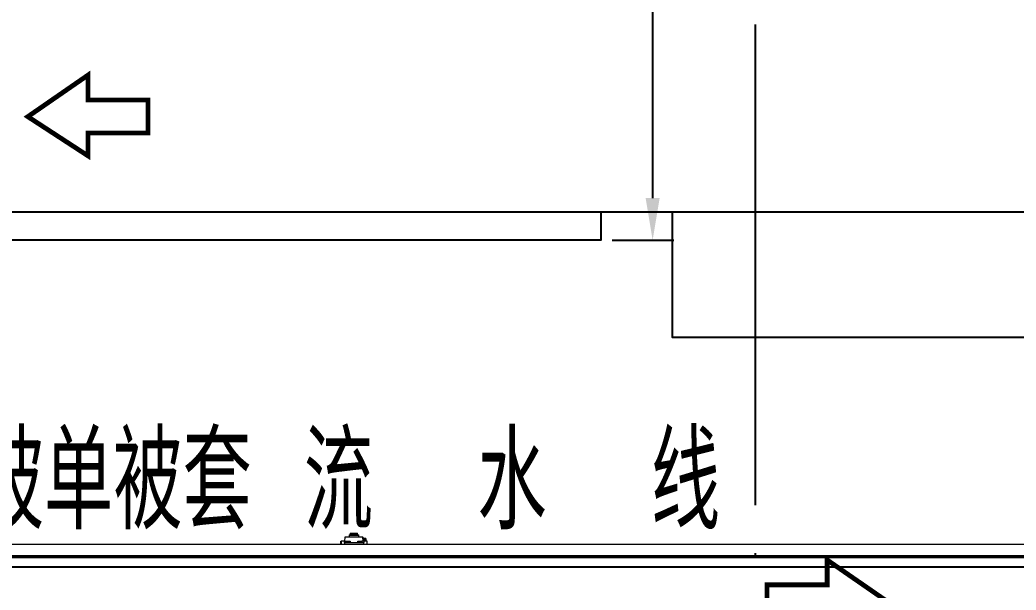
# Model space of a CAD drawing. Extents: x -2187 to 96136, y -11110 to 52208.
# Drawn here: x 42067 to 46212, y 21249 to 23622 of the extents above; entities that cross this region are included whole.
import ezdxf

# ---------------------------------------------------------------- set-up
doc = ezdxf.new("R2010")
doc.units = 0
doc.header["$LTSCALE"] = 1000
doc.header["$MEASUREMENT"] = 0
doc.linetypes.add('DOTE', pattern=[2.42, 2, -0.2, 0.02, -0.2])
for name, color, linetype in [('DIM_SYMB', 3, 'Continuous'), ('DOTE', 14, 'DOTE'), ('设备型号', 7, 'Continuous')]:
    doc.layers.add(name, color=color, linetype=linetype)
doc.styles.get("Standard").update_dxf_attribs({"font": 'gbenor.shx', "bigfont": 'gbcbig.shx'})
doc.dimstyles.new('ISO-25', dxfattribs={"dimscale": 70, "dimtxt": 2.5, "dimasz": 2.5, "dimexe": 1.25, "dimexo": 0.625, "dimtad": 1, "dimtxsty": 'Standard', "dimcen": 2.5, "dimadec": 0, "dimazin": 0, "dimtfac": 1, "dimtmove": 0, "dimatfit": 3, "dimfxl": 0, "dimarcsym": 0})

# ---------------------------------------------------------------- blocks, each defined once
blk = doc.blocks.new('*D136')
at = {"color": 0, "lineweight": -2}
for p, q in [((44212.9, 35905.8), (44787, 35905.8)), ((44699.5, 35730.8), (44699.5, 22880.8)), ((44531.2, 22705.8), (44787, 22705.8))]:
    blk.add_line(p, q, dxfattribs=at)
at = {"color": 0}
for points in [[(44670.3, 35730.8), (44728.7, 35730.8), (44699.5, 35905.8)], [(44670.3, 22880.8), (44728.7, 22880.8), (44699.5, 22705.8)]]:
    blk.add_solid(points, dxfattribs=at)
at = {"layer": 'Defpoints', "color": 0}
for p in [(44169.2, 35905.8), (44487.5, 22705.8), (44699.5, 22705.8)]:
    blk.add_point(p, dxfattribs=at)
at = {"color": 0, "insert": (44568.3, 29155.8), "char_height": 175, "attachment_point": 5, "rotation": 90}
blk.add_mtext('13200', dxfattribs=at)

msp = doc.modelspace()

# ---------------------------------------------------------------- linework, layer by layer
at = {"color": 7, "linetype": 'Continuous', "lineweight": 15}
for p, q in [((43418.513, 21469.331), (43416.964, 21452.784)), ((43436.711, 21478.984), (43436.211, 21478.484)), ((43436.211, 21478.484), (43436.211, 21469.784)), ((43436.211, 21478.484), (43476.711, 21478.484)), ((43436.711, 21478.984), (43476.211, 21478.984)), ((43441.461, 21485.748), (43441.461, 21483.748)), ((43441.461, 21485.748), (43471.461, 21485.748)), ((43441.461, 21483.748), (43471.461, 21483.748)), ((43441.461, 21482.448), (43441.461, 21478.984)), ((43441.461, 21482.448), (43471.461, 21482.448)), ((43442.461, 21483.748), (43442.461, 21482.448)), ((43470.461, 21482.448), (43470.461, 21483.748)), ((43471.461, 21483.748), (43471.461, 21485.748)), ((43471.461, 21478.984), (43471.461, 21482.448)), ((43476.711, 21478.484), (43476.211, 21478.984)), ((43476.711, 21476.447), (43476.711, 21478.484)), ((43476.711, 21469.784), (43476.711, 21470.546)), ((43493.352, 21469.784), (43494.5, 21469.784)), ((43495.434, 21452.784), (43493.859, 21469.331)), ((43498.739, 21452.784), (43494.5, 21469.784)), ((52009.919, 21438.784), (40665.333, 21438.784)), ((43401.782, 21447.404), (43401.782, 21438.784)), ((43401.782, 21447.404), (43401.784, 21447.404)), ((43401.784, 21438.784), (43401.784, 21447.404)), ((43401.784, 21447.404), (43403.154, 21447.404)), ((43401.837, 21447.404), (43401.837, 21452.784)), ((43401.837, 21452.784), (43403.263, 21452.784)), ((43403.154, 21447.404), (43403.154, 21438.784)), ((43403.263, 21447.404), (43403.154, 21447.404)), ((43403.263, 21452.784), (43403.263, 21447.404)), ((43417.345, 21452.784), (43403.263, 21452.784)), ((43417.345, 21447.404), (43417.345, 21452.784)), ((43417.345, 21452.784), (43424.7, 21452.784)), ((43417.345, 21447.404), (43418.927, 21447.404)), ((43418.927, 21438.784), (43418.927, 21447.404)), ((43418.927, 21447.404), (43495.915, 21447.404)), ((43424.7, 21447.404), (43424.7, 21452.784)), ((43424.7, 21452.784), (43441.131, 21452.784)), ((43441.131, 21452.784), (43440.713, 21447.404)), ((43473.507, 21447.404), (43473.076, 21452.784)), ((43473.076, 21452.784), (43490.012, 21452.784)), ((43490.012, 21452.784), (43490.012, 21447.404)), ((43497.494, 21452.784), (43490.012, 21452.784)), ((43495.915, 21447.404), (43495.915, 21438.784)), ((43497.494, 21447.404), (43495.915, 21447.404)), ((43498.294, 21463.286), (43496.248, 21462.775)), ((43498.378, 21463.286), (43496.253, 21462.755)), ((43499.417, 21459.29), (43497.251, 21458.75)), ((43497.494, 21452.784), (43497.494, 21447.404)), ((43511.084, 21452.784), (43497.494, 21452.784)), ((43500.371, 21455.295), (43498.245, 21454.765)), ((43506.171, 21463.906), (43504.311, 21464.182)), ((43506.025, 21457.309), (43507.537, 21458.427)), ((43511.084, 21447.404), (43511.084, 21452.784)), ((43511.084, 21447.404), (43511.14, 21447.404)), ((43511.14, 21438.784), (43511.14, 21447.404)), ((52010.226, 21388.784), (40665.026, 21388.784)), ((52009.919, 21391.184), (40665.333, 21391.184)), ((52012.626, 21383.784), (38057.423, 21383.784)), ((51952.461, 21382.884), (38057.423, 21382.884)), ((43436.461, 21383.784), (43436.461, 21382.884)), ((43476.461, 21382.884), (43476.461, 21383.784))]:
    msp.add_line(p, q, dxfattribs=at)
at = {"color": 8, "linetype": 'Continuous', "lineweight": 15}
msp.add_line((43493.859, 21469.331), (43418.513, 21469.331), dxfattribs=at)
for points in [[(44483.279, 22821.944), (44483.279, 22705.848), (39456.183, 22705.848), (39456.183, 22821.944)], [(46488.685, 22821.944), (46488.685, 22299.775), (44782.605, 22299.775), (44782.605, 22821.944)]]:
    msp.add_lwpolyline(points)
at = {"color": 7, "linetype": 'Continuous', "lineweight": 15}
for centre, radius, start, end in [((43419.011, 21469.284), 0.5, 90, 174.652), ((43435.307, 21443.323), 68.911, 11.057673, 16.94969), ((43435.666, 21443.421), 71.716, 11.165923, 16.827215), ((43449.477, 21446.863), 59.2, 11.263799, 16.731142)]:
    msp.add_arc(centre, radius, start, end, dxfattribs=at)
for points, knots in [([(43457.127, 21469.784), (43455.604, 21469.784), (43452.51, 21469.784), (43447.86, 21469.784), (43443.598, 21469.784), (43439.799, 21469.784), (43436.472, 21469.784), (43433.327, 21469.784), (43430.409, 21469.784), (43427.766, 21469.784), (43425.447, 21469.784), (43423.463, 21469.784), (43421.683, 21469.784), (43420.226, 21469.784), (43419.322, 21469.784), (43418.947, 21469.784), (43419.035, 21469.784), (43419.046, 21469.784)], [0, 0, 0, 0, 0.07676694, 0.15590626, 0.23726601, 0.3008783, 0.36448174, 0.42944759, 0.4944044, 0.55937025, 0.62432706, 0.68793935, 0.75154279, 0.83291038, 0.91205181, 0.98880882, 1, 1, 1, 1]), ([(43493.352, 21469.784), (43492.906, 21469.784), (43491.993, 21469.784), (43489.313, 21469.784), (43485.628, 21469.784), (43480.941, 21469.784), (43475.48, 21469.784), (43469.509, 21469.784), (43463.336, 21469.784), (43459.166, 21469.784), (43457.127, 21469.784)], [0, 0, 0, 0, 0.118458423, 0.242351378, 0.370152002, 0.5, 0.629847998, 0.757648622, 0.881541577, 1, 1, 1, 1]), ([(43476.706, 21470.546), (43476.706, 21470.567), (43476.708, 21470.622), (43476.67, 21471.037), (43476.617, 21471.715), (43476.57, 21472.622), (43476.555, 21473.659), (43476.584, 21474.707), (43476.642, 21475.602), (43476.699, 21476.242), (43476.706, 21476.382), (43476.709, 21476.447)], [0, 0, 0, 0, 0.06297178, 0.16796733, 0.27810444, 0.39570837, 0.51958473, 0.64646247, 0.7728761, 0.8949155, 1, 1, 1, 1]), ([(43493.352, 21469.784), (43493.41, 21469.779), (43493.526, 21469.767), (43493.681, 21469.679), (43493.796, 21469.549), (43493.847, 21469.423), (43493.857, 21469.349), (43493.859, 21469.331)], [0, 0, 0, 0, 0.2334037, 0.46687744, 0.69829213, 0.92569766, 1, 1, 1, 1]), ([(43498.294, 21463.286), (43498.394, 21463.309), (43498.594, 21463.355), (43498.802, 21463.402), (43498.639, 21463.356), (43498.466, 21463.309), (43498.378, 21463.286)], [0, 0, 0, 0, 0.2494626, 0.49999437, 0.74762506, 1, 1, 1, 1]), ([(43498.378, 21463.286), (43498.6, 21462.92), (43499.046, 21462.185), (43499.495, 21460.838), (43499.445, 21459.847), (43499.417, 21459.29)], [0, 0, 0, 0, 0.30140326, 0.60713104, 1, 1, 1, 1]), ([(43501.21, 21463.422), (43500.994, 21463.297), (43500.531, 21463.028), (43499.705, 21463.001), (43499.066, 21463.148), (43498.802, 21463.367), (43498.753, 21463.408)], [0, 0, 0, 0, 0.28290024, 0.60468471, 0.92663302, 1, 1, 1, 1]), ([(43499.417, 21459.29), (43499.63, 21458.925), (43500.059, 21458.189), (43500.479, 21456.842), (43500.41, 21455.852), (43500.371, 21455.295)], [0, 0, 0, 0, 0.30140326, 0.60713104, 1, 1, 1, 1]), ([(43500.371, 21455.295), (43500.462, 21455.32), (43500.639, 21455.367), (43500.696, 21455.385), (43500.723, 21455.393)], [0, 0, 0, 0, 0.51993218, 1, 1, 1, 1]), ([(43500.745, 21455.383), (43500.765, 21455.43), (43500.892, 21455.723), (43501.347, 21456.15), (43502.095, 21456.543), (43502.659, 21456.539), (43502.94, 21456.537)], [0, 0, 0, 0, 0.058697966, 0.365305554, 0.684706426, 1, 1, 1, 1]), ([(43504.321, 21464.14), (43504.149, 21464.181), (43503.616, 21464.305), (43502.693, 21464.165), (43501.801, 21463.858), (43501.377, 21463.493), (43501.235, 21463.37)], [0, 0, 0, 0, 0.15939226, 0.49479251, 0.83020263, 1, 1, 1, 1]), ([(43502.946, 21456.578), (43503.113, 21456.54), (43503.64, 21456.417), (43504.557, 21456.558), (43505.445, 21456.862), (43505.865, 21457.223), (43506.004, 21457.343)], [0, 0, 0, 0, 0.15563177, 0.49424867, 0.83287553, 1, 1, 1, 1])]:
    msp.add_open_spline(points, degree=3, knots=knots, dxfattribs=at)
at = {"layer": 'DIM_SYMB', "const_width": 20}
for points in [[(42599.995, 23288.94), (42349.995, 23288.94), (42349.995, 23392.27), (42099.995, 23219.448), (42349.995, 23056.63), (42349.995, 23151.394), (42599.995, 23151.394), (42599.995, 23288.94)], [(45175.386, 21271.431), (45425.386, 21271.431), (45425.386, 21374.761), (45675.386, 21201.94), (45425.386, 21039.121), (45425.386, 21133.885), (45175.386, 21133.885), (45175.386, 21271.431)]]:
    msp.add_lwpolyline(points, close=True, dxfattribs=at)
at = {"layer": 'DOTE'}
msp.add_line((45125.665, 42963.27), (45125.665, -3036.73), dxfattribs=at)
at = {"layer": '设备型号', "color": 6}
for p, q in [((57819.147, 22821.944), (39073.688, 22821.944)), ((58030.207, 21344.443), (38057.423, 21344.443))]:
    msp.add_line(p, q, dxfattribs=at)

# ---------------------------------------------------------------- texts
at = {"layer": 'DIM_SYMB'}
msp.add_text('烘  干  后  被单被套 流  水  线', height=400, dxfattribs=at).set_placement((39714.168, 21501.893))

# ---------------------------------------------------------------- dimensions: what is measured, and where the dimension line sits
at = {"color": 1}
dim = msp.add_linear_dim(base=(44699.512, 22705.848), p1=(44169.179, 35905.844), p2=(44487.467, 22705.848), angle=90, dimstyle='ISO-25', dxfattribs=at)
dim.commit()
dim.dimension.update_dxf_attribs({"geometry": '*D136', "text_midpoint": (44699.512, 29155.846), "dimtype": 160})

doc.saveas('drawing.dxf')
